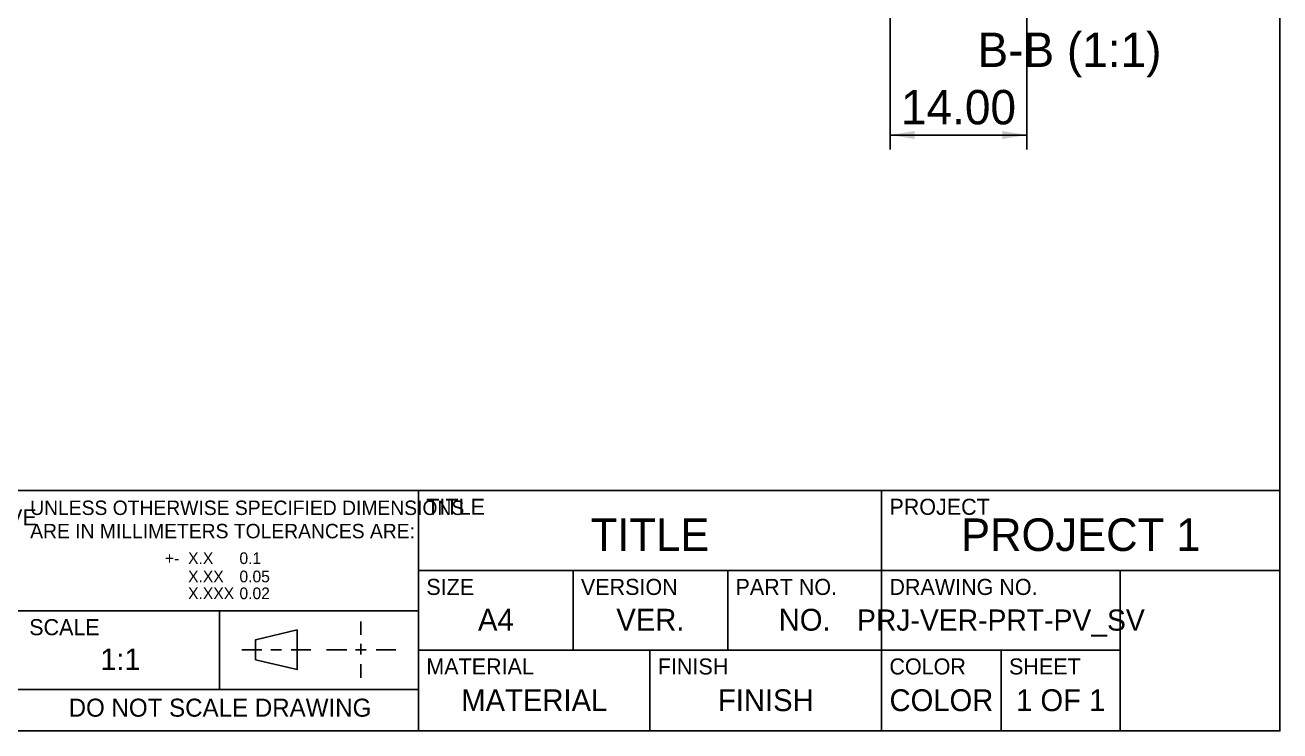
# Model space of a CAD drawing. Header units: millimetres. Extents: x 5 to 292, y 5 to 212.
# Drawn here: x 163.2 to 292, y 5 to 77.4 of the extents above; entities that cross this region are included whole.
import ezdxf
from ezdxf.enums import TextEntityAlignment as Align

# ---------------------------------------------------------------- set-up
doc = ezdxf.new("R2010")
doc.units = ezdxf.units.MM
for name, color, linetype in [('DIMENSIONS', 7, 'CONTINUOUS'), ('FRAME', 7, 'CONTINUOUS'), ('TITLE', 7, 'CONTINUOUS'), ('View_Labels', 7, 'CONTINUOUS')]:
    doc.layers.add(name, color=color, linetype=linetype)
doc.dimstyles.new('ISO-DM', dxfattribs={"dimtxt": 3.5, "dimasz": 2.5, "dimexe": 2.5, "dimexo": 1, "dimgap": 1, "dimtad": 1, "dimcen": 2.5, "dimazin": 3, "dimtfac": 1, "dimtmove": 0, "dimatfit": 3})

# ---------------------------------------------------------------- blocks, each defined once
blk = doc.blocks.new('*D21')
at = {"layer": 'DIMENSIONS'}
for p, q in [((266.0214, 110.0463), (266.0214, 64.663)), ((252.0214, 89.5818), (252.0214, 64.663)), ((252.0214, 66.163), (266.0214, 66.163))]:
    blk.add_line(p, q, dxfattribs=at)
for points in [[(252.0214, 66.163), (254.5214, 65.7463), (254.5214, 66.5796)], [(266.0214, 66.163), (263.5214, 66.5796), (263.5214, 65.7463)]]:
    blk.add_solid(points, dxfattribs=at)
blk.add_text('14.00', height=3.5278, dxfattribs=at).set_placement((259.0214, 67.2566), align=Align.CENTER)

msp = doc.modelspace()

# ---------------------------------------------------------------- linework, layer by layer
at = {"layer": 'FRAME'}
for p, q in [((203.617, 29.68), (203.617, 5)), ((251.132, 29.68), (251.132, 5)), ((203.617, 21.4542), (292, 21.4542)), ((219.478, 21.4542), (219.478, 13.2925)), ((235.339, 21.4542), (235.339, 13.2925)), ((275.612, 21.4542), (275.612, 5)), ((122, 17.34), (203.617, 17.34)), ((183.183, 17.34), (183.183, 9.245)), ((197.6988, 16.213), (197.6988, 14.8478)), ((185.4816, 13.3334), (187.5427, 13.3334)), ((188.4496, 13.3334), (189.5405, 13.3334)), ((190.5495, 13.3334), (192.5671, 13.3334)), ((194.1853, 13.3334), (196.2464, 13.3334)), ((197.1533, 13.3334), (198.2442, 13.3334)), ((197.6988, 13.9407), (197.6988, 12.8499)), ((199.2533, 13.3334), (201.2709, 13.3334)), ((203.617, 13.2925), (275.612, 13.2925)), ((227.366, 13.2925), (227.366, 5)), ((263.406, 13.2925), (263.406, 5)), ((197.6988, 11.8409), (197.6988, 10.4539)), ((122, 9.245), (203.617, 9.245))]:
    msp.add_line(p, q, dxfattribs=at)
for points in [[(5, 205), (292, 205), (292, 5), (5, 5)], [(122, 29.68), (292, 29.68), (292, 5), (122, 5)], [(191.1518, 15.3789), (191.1518, 11.2881), (186.8967, 12.3108), (186.8967, 14.3563)]]:
    msp.add_lwpolyline(points, close=True, dxfattribs=at)

# ---------------------------------------------------------------- texts
at = {"layer": 'TITLE'}
for s, height, p in [('UNLESS OTHERWISE SPECIFIED DIMENSIONS', 1.48, (163.768, 27.1626)), ('TITLE', 1.65, (204.417, 27.18)), ('PROJECT', 1.65, (251.932, 27.18)), ('ARE IN MILLIMETERS TOLERANCES ARE:', 1.48, (163.768, 24.7687)), ('X.X', 1.2, (179.97, 22.1279)), ('0.1', 1.2, (185.24, 22.1279)), ('+-', 1.2, (177.59, 22.1279)), ('X.XX', 1.2, (179.97, 20.2522)), ('0.05', 1.2, (185.24, 20.2522)), ('SIZE', 1.65, (204.417, 18.9542)), ('VERSION', 1.65, (220.278, 18.9542)), ('PART NO.', 1.65, (236.139, 18.9542)), ('DRAWING NO.', 1.65, (251.932, 18.9542)), ('X.XXX', 1.2, (179.97, 18.5246)), ('0.02', 1.2, (185.24, 18.5246)), ('SCALE', 1.65, (163.668, 14.8226)), ('MATERIAL', 1.65, (204.417, 10.7925)), ('FINISH', 1.65, (228.166, 10.7925)), ('COLOR', 1.65, (251.932, 10.7925)), ('SHEET', 1.65, (264.206, 10.7925))]:
    msp.add_text(s, height=height, dxfattribs=at).set_placement(p)
for s, height, p in [('BREAK ALL SHARP EDGES AND REMOVE', 1.65, (142.434, 26.1014)), ('TITLE', 3.34, (227.3745, 23.4695)), ('PROJECT 1', 3.34, (271.566, 23.4695)), ('A4', 2.24, (211.5475, 15.2921)), ('VER.', 2.24, (227.4085, 15.2921)), ('NO.', 2.24, (243.2355, 15.2921)), ('PRJ-VER-PRT-PV_SV', 2.1712, (263.372, 15.2921)), ('1:1', 2.21, (173.0255, 11.244)), ('MATERIAL', 2.24, (215.4915, 7.0317)), ('FINISH', 2.24, (239.249, 7.0317)), ('COLOR', 2.24, (257.269, 7.0317)), ('1 OF 1', 2.24, (269.509, 7.0317)), ('DO NOT SCALE DRAWING', 1.85, (183.2425, 6.4602))]:
    msp.add_text(s, height=height, dxfattribs=at).set_placement(p, align=Align.CENTER)
at = {"layer": 'View_Labels'}
msp.add_text('B-B (1:1)', height=3.5278, dxfattribs=at).set_placement((260.9726, 73.1468))

# ---------------------------------------------------------------- dimensions: what is measured, and where the dimension line sits
at = {"layer": 'DIMENSIONS'}
dim = msp.add_linear_dim(base=(252.0214, 66.163), p1=(252.0214, 91.6818), p2=(266.0214, 112.1463), dimstyle='ISO-DM', override={"dimscale": 1, "dimtxt": 3.5278, "dimasz": 2.5, "dimgap": 1.0583, "dimdec": 2}, dxfattribs=at)
dim.commit()
dim.dimension.update_dxf_attribs({"geometry": '*D21', "text_midpoint": (259.0214, 67.2566), "dimtype": 160})

doc.saveas('drawing.dxf')
